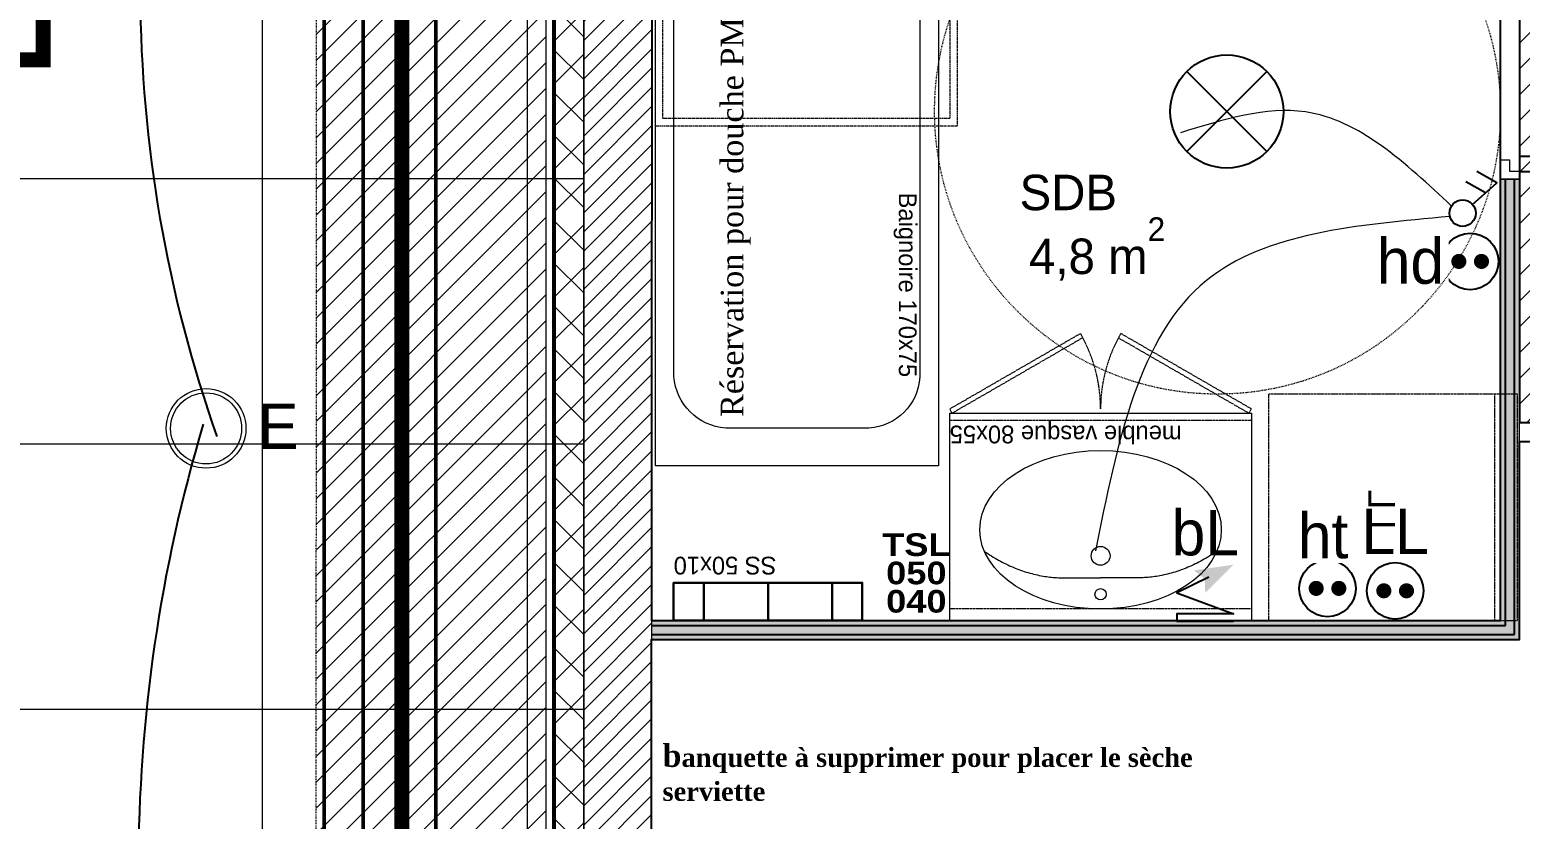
# Model space of a CAD drawing. Header units: centimetres. Extents: x 1724 to 19617, y -6503 to 8072.
# Drawn here: x 5038.3 to 5433.3, y 3768.8 to 3978 of the extents above; entities that cross this region are included whole.
import ezdxf

# ---------------------------------------------------------------- set-up
doc = ezdxf.new("R2010")
doc.units = ezdxf.units.CM
for name, pattern in [('prlm_ef', [0.165, 0.1, -0.065]), ('prlm_gaz', [36, 24, -3, 0, -3, 0, -3, 0, -3]), ('Style de ligne -11', [0.347222, 0.20828, -0.138942]), ('Style de ligne -13', [0.147638, 0.098425, -0.049213]), ('Style de ligne -18', [0.164042, 0.054681, -0.109361]), ('Style de ligne -19', [0.166667, 0.055556, -0.111111]), ('Style de ligne -5', [0.20828, 0.069425, -0.138855]), ('VW-01', [0.41656, 0.20828, -0.20828])]:
    doc.linetypes.add(name, pattern=pattern)
for name, color, linetype in [('B aménagement intérieur', 252, 'Continuous'), ('B BATI-équipement-sanitaires', 252, 'Continuous'), ('B faience', 252, 'Style de ligne -11'), ('B Faux plafonds', 252, 'Continuous'), ('B Général', 252, 'Continuous'), ('C ANNOTATIONS-PMR', 252, 'Style de ligne -5'), ('C ANNOTATIONS-prestations', 252, 'Continuous'), ('C ANNOTATIONS-texte', 252, 'Continuous'), ('C ANNOTATIONS-texte surfaces', 252, 'Continuous'), ('D SURFACES-shab', 252, 'Continuous'), ('F REMPLISSAGE-vert clair', 252, 'Continuous'), ('F REMPLISSAGE-vert foncé', 252, 'Continuous'), ('prlm-CHAUFF-CONV', 20, 'Continuous'), ('prlm-EAU-EF', 161, 'Continuous'), ('prlm-ELEC-CFO', 1, 'Continuous'), ('prlm-GAZ', 2, 'Continuous'), ('prlm-MOD', 64, 'Continuous'), ('prlm-MOD-PB', 123, 'Continuous')]:
    doc.layers.add(name, color=color, linetype=linetype)
for name, color, linetype, lineweight in [('B Faux plafonds-1', 7, 'Continuous', 5), ('B GÈnÈral', 7, 'Continuous', 5), ('C ANNOTATIONS-prestations-1', 7, 'Continuous', 5), ('F REMPLISSAGE-vert clair-1', 7, 'Continuous', 5), ('F REMPLISSAGE-vert foncÈ', 7, 'Continuous', 5)]:
    doc.layers.add(name, color=color, linetype=linetype, lineweight=lineweight)
doc.styles.add('Eurostile', font='Eurosti.TTF')
doc.styles.add('Eurostile (italic)', font='Eurostib.TTF')
doc.styles.add('prlm-chauff-rad', font='ariblk.ttf', dxfattribs={"height": 12})
doc.styles.add('prlm-elec-cfo', font='comic.ttf', dxfattribs={"height": 12})
doc.styles.add('prlm-vmc', font='pala.ttf', dxfattribs={"height": 14})
doc.styles.get("Standard").update_dxf_attribs({"font": 'isocp.shx', "height": 15})

# ---------------------------------------------------------------- blocks, each defined once
blk = doc.blocks.new('xi.BL')
at = {"color": 0, "lineweight": 5}
blk.add_wipeout([(-7.5, -7.5), (7.5, -7.5), (7.5, 7.5), (-7.5, 7.5)], dxfattribs=at).dxf.layer = 'prlm-ELEC-CFO'
at = {"layer": 'prlm-ELEC-CFO', "lineweight": 5}
blk.add_hatch(color=0, dxfattribs=at).paths.add_polyline_path([(-3, 6), (-0.1, 3.7), (0, 0), (7.5, 7.5)])
at = {"layer": 'prlm-ELEC-CFO', "color": 0}
blk.add_lwpolyline([(0.95, 4.23), (-7.5, 0), (7.5, -5.5), (-7.5, -5.5), (-7.5, -7.5), (7.5, -7.5)], dxfattribs=at)
blk = doc.blocks.new('xi.PTCE')
at = {"layer": 'prlm-ELEC-CFO', "color": 0}
for points in [[(-10.61, 10.61), (10.61, -10.61)], [(10.61, 10.61), (-10.61, -10.61)]]:
    blk.add_lwpolyline(points, dxfattribs=at)
at = {"layer": 'prlm-ELEC-CFO', "color": 0, "linetype": 'ByBlock'}
blk.add_circle((0, 0), 15, dxfattribs=at)
blk = doc.blocks.new('xi.DA')
at = {"layer": 'prlm-ELEC-CFO', "color": 0}
for points in [[(4.05, 1.39), (-1.17, 4.34)], [(0.61, -1.67), (7.04, 4.05), (1.81, 7.01)]]:
    blk.add_lwpolyline(points, dxfattribs=at)
blk.add_circle((-2, -4), 3.5, dxfattribs=at)
blk = doc.blocks.new('xi.PCHD')
at = {"color": 0, "lineweight": 5}
blk.add_wipeout([(-7.5, -7.5), (7.5, -7.5), (7.5, 7.5), (-7.5, 7.5)], dxfattribs=at).dxf.layer = 'prlm-ELEC-CFO'
at = {"layer": 'prlm-ELEC-CFO', "color": 0, "linetype": 'ByBlock', "lineweight": 5, "const_width": 2}
for points in [[(-4, 0, 1), (-2, 0, 1)], [(2, 0, 1), (4, 0, 1)]]:
    blk.add_lwpolyline(points, format="xyb", close=True, dxfattribs=at)
at = {"layer": 'prlm-ELEC-CFO', "color": 0, "linetype": 'ByBlock', "lineweight": -2}
blk.add_circle((0, 0), 7.5, dxfattribs=at)
blk = doc.blocks.new('xi.PCHT')
at = {"color": 0, "lineweight": 5}
blk.add_wipeout([(-7.5, -7.5), (7.5, -7.5), (7.5, 7.5), (-7.5, 7.5)], dxfattribs=at).dxf.layer = 'prlm-ELEC-CFO'
at = {"layer": 'prlm-ELEC-CFO', "color": 0, "linetype": 'ByBlock', "lineweight": 5, "const_width": 2}
for points in [[(-4, 0, 1), (-2, 0, 1)], [(2, 0, 1), (4, 0, 1)]]:
    blk.add_lwpolyline(points, format="xyb", close=True, dxfattribs=at)
at = {"layer": 'prlm-ELEC-CFO', "color": 0, "linetype": 'ByBlock', "lineweight": -2}
blk.add_circle((0, 0), 7.5, dxfattribs=at)
blk = doc.blocks.new('xi.LL')
at = {"color": 0, "lineweight": 5}
blk.add_wipeout([(-7.5, -7.5), (7.5, -7.5), (7.5, 7.5), (-7.5, 7.5)], dxfattribs=at).dxf.layer = 'prlm-ELEC-CFO'
at = {"layer": 'prlm-ELEC-CFO', "color": 0, "linetype": 'ByBlock', "lineweight": 5, "const_width": 2}
for points in [[(-4, 0, 1), (-2, 0, 1)], [(2, 0, 1), (4, 0, 1)]]:
    blk.add_lwpolyline(points, format="xyb", close=True, dxfattribs=at)
at = {"layer": 'prlm-ELEC-CFO', "color": 0, "linetype": 'ByBlock', "lineweight": -2}
blk.add_circle((0, 0), 7.5, dxfattribs=at)
blk = doc.blocks.new('xi.lumE')
at = {"layer": 'prlm-ELEC-CFO', "color": 0, "linetype": 'ByBlock', "lineweight": 13}
for radius in [10.55, 9.42]:
    blk.add_circle((0, 0), radius, dxfattribs=at)
blk = doc.blocks.new('Lave Linge')
at = {"layer": 'B Général', "color": 7, "linetype": 'Style de ligne -13', "lineweight": 5, "flags": 128}
blk.add_lwpolyline([(-29.47, 30), (-29.47, 36), (30.53, 36), (30.53, 30)], dxfattribs=at)
blk.add_lwpolyline([(-29.47, 30), (30.53, 30), (30.53, -30), (-29.47, -30)], close=True, dxfattribs=at)
at = {"layer": 'B Général', "color": 7, "insert": (0, 0), "char_height": 7.049, "attachment_point": 5, "line_spacing_factor": 0.895453, "style": 'Eurostile'}
blk.add_mtext('LL', dxfattribs=at)
blk = doc.blocks.new('Rond 150_PMR')
at = {"layer": 'B Général', "color": 154, "linetype": 'VW-01', "lineweight": 5, "true_color": 0x0053a6}
blk.add_circle((0, 0), 75, dxfattribs=at)
at = {"layer": 'B Général', "color": 154, "true_color": 0x0053a6, "insert": (-61.5, 0), "char_height": 7.049, "attachment_point": 5, "rotation": 90, "line_spacing_factor": 0.895453, "style": 'Eurostile (italic)'}
blk.add_mtext('Ø 150 PMR', dxfattribs=at)
blk = doc.blocks.new('PP 80')
at = {"layer": 'B Général', "flags": 128}
blk.add_lwpolyline([(-43, 2.5), (-43, 85.5), (-39, 85.5), (-39, 2.5)], close=True, dxfattribs=at)
at = {"layer": 'B Général', "linetype": 'Style de ligne -18', "lineweight": 5, "flags": 128}
blk.add_lwpolyline([(46, 2.5), (45.27, 13.33), (43.1, 23.98), (39.53, 34.26), (34.61, 44), (28.44, 53.03), (21.1, 61.19), (12.74, 68.35), (3.5, 74.38), (-6.47, 79.18), (-17, 82.67), (-27.91, 84.79), (-39, 85.5)], dxfattribs=at)
at = {"layer": 'B Général', "color": 7, "linetype": 'Continuous', "lineweight": 5, "flags": 128}
for points in [[(-45, 2.5), (-43, 2.5), (-43, 0), (-40, 0), (-40, -2.5), (-45, -2.5)], [(48, 2.5), (46, 2.5), (46, 0), (43, 0), (43, -2.5), (48, -2.5), (48, -2.5), (48, -2.5), (48, 1.79), (48, 1.79)]]:
    blk.add_lwpolyline(points, close=True, dxfattribs=at)
at = {"layer": 'C ANNOTATIONS-prestations', "insert": (-37.49, 32.5), "char_height": 5.8739, "attachment_point": 1, "rotation": 90, "line_spacing_factor": 0.895453, "style": 'Eurostile'}
blk.add_mtext('PP 83 x 204', dxfattribs=at)
blk = doc.blocks.new('Groupe-41-1')
at = {"layer": 'B Général', "color": 7, "linetype": 'Continuous', "lineweight": 5}
for centre, major_axis, ratio in [((0, -24.07), (32, 0), 0.65625), ((0, -6.97), (1.5, 0), 1), ((0, -17.15), (2.5, 0), 1)]:
    blk.add_ellipse(centre, major_axis=major_axis, ratio=ratio, dxfattribs=at)
for points in [[(-30.82, -18.37), (-20.7, -11.37), (-9.74, -11.32), (-4.71, -11.3), (0, -11.3)], [(30.82, -18.37), (20.7, -11.37), (9.74, -11.32), (4.71, -11.3), (0, -11.3)]]:
    blk.add_open_spline(points, degree=2, knots=[0, 0, 0, 1, 1, 2, 2, 2], dxfattribs=at)
blk.add_open_spline([(-30.45, -17.59), (-30.5, -17.61), (-30.55, -17.64)], degree=2, dxfattribs=at)
blk = doc.blocks.new('meuble vasque 80x60')
at = {"layer": 'B BATI-équipement-sanitaires', "color": 7, "linetype": 'Style de ligne -13', "lineweight": 5, "flags": 128}
for points in [[(-40, -3.07), (40, -3.07), (40, -53.07), (-40, -53.07)], [(-40, -56.07), (-5.36, -76.07), (-4.71, -74.94), (-39.35, -54.94)], [(40, -56.07), (5.36, -76.07), (4.71, -74.94), (39.35, -54.94)]]:
    blk.add_lwpolyline(points, close=True, dxfattribs=at)
at = {"layer": 'B BATI-équipement-sanitaires', "color": 7, "linetype": 'Style de ligne -13', "lineweight": 5}
for centre, start, end in [((-40, -56.07), 330, 0), ((40, -56.07), 180, 210)]:
    blk.add_arc(centre, 40, start, end, dxfattribs=at)
at = {"layer": 'B Général', "lineweight": 5, "flags": 128}
blk.add_lwpolyline([(-40, 0), (40, 0), (40, -55), (-40, -55)], close=True, dxfattribs=at)
at = {"layer": 'B Général', "color": 7}
blk.add_blockref('Groupe-41-1', (0, 0), dxfattribs=at)
at = {"layer": 'C ANNOTATIONS-prestations', "insert": (40, -53.07), "char_height": 4.6991, "width": 80, "attachment_point": 9, "line_spacing_factor": 0.895453, "style": 'Eurostile'}
blk.add_mtext('meuble vasque 80x55', dxfattribs=at)
blk = doc.blocks.new('Groupe-42-1')
at = {"layer": 'B Général', "color": 252, "linetype": 'Style de ligne -19', "lineweight": 5, "true_color": 0x989898}
for p, q in [((-29.11, -35.61), (-29.11, -22.61)), ((-22.61, -29.11), (-35.61, -29.11))]:
    blk.add_line(p, q, dxfattribs=at)
at = {"layer": 'B Général', "color": 252, "linetype": 'Style de ligne -19', "lineweight": 5, "true_color": 0x989898, "flags": 128}
for points in [[(-40, -40), (-40, 40), (40, 40), (40, -40)], [(-38, -38), (-38, 38), (38, 38), (38, -38)]]:
    blk.add_lwpolyline(points, close=True, dxfattribs=at)
at = {"layer": 'B Général', "color": 252, "linetype": 'Style de ligne -19', "lineweight": 5, "true_color": 0x989898}
for radius in [4, 3]:
    blk.add_circle((-29.11, -29.11), radius, dxfattribs=at)
blk = doc.blocks.new('Douche pointillée')
at = {"layer": 'B Général', "color": 252, "true_color": 0x989898}
blk.add_blockref('Groupe-42-1', (0, 0), dxfattribs=at)
blk = doc.blocks.new('Baignoire 75_170')
at = {"layer": 'B faience', "lineweight": 18, "flags": 128}
blk.add_lwpolyline([(-85, 38.5), (-85, -37.5), (86, -37.5)], dxfattribs=at)
at = {"layer": 'B Général', "color": 7, "linetype": 'Continuous', "lineweight": 5, "flags": 128}
blk.add_lwpolyline([(-84, -36.5), (-84, 38.5), (86, 38.5), (86, -36.5)], close=True, dxfattribs=at)
blk.add_lwpolyline([(-74, -17.85), (-74, 19.85, -0.379059), (-60.25, 33.6), (62.5, 33.6, -0.377778), (76, 20.1), (76, -17.85, -0.374545), (62.25, -31.6), (-60.5, -31.6, -0.392593), (-74, -18.1)], format="xyb", close=True, dxfattribs=at)
at = {"layer": 'B Général', "color": 7, "linetype": 'Continuous', "lineweight": 5}
blk.add_circle((-61.7, 1), 2.5, dxfattribs=at)
at = {"layer": 'B Général', "color": 8, "true_color": 0x767676}
blk.add_blockref('Douche pointillée', (-44, 3.5), dxfattribs=at)
at = {"layer": 'C ANNOTATIONS-prestations', "insert": (62.5, 26.61), "char_height": 4.6991, "width": 80, "attachment_point": 9, "line_spacing_factor": 0.895453, "style": 'Eurostile'}
blk.add_mtext('Baignoire 170x75', dxfattribs=at)

msp = doc.modelspace()

# ---------------------------------------------------------------- hatches: boundary and pattern name
at = {"layer": 'B Faux plafonds-1', "linetype": 'Continuous', "lineweight": 5, "true_color": 0xaaaaaa}
h = msp.add_hatch(dxfattribs=at)
h.set_pattern_fill('F_P__SOFFITE', color=253, style=0, pattern_type=2)
h.set_pattern_definition([(45, (0.0456, -2.7174), (-3.5277778, 3.3072917), [])])
h.paths.add_polyline_path([(5673.136, 4066.461), (5708.136, 4066.465), (5708.136, 4131.451), (5843.106, 4131.456), (5843.106, 4066.364), (5843.087, 4066.364), (5843.087, 3972.665), (5553.087, 3972.691), (5553.087, 3873.941), (5433.087, 3873.941), (5433.087, 4131.449), (5673.136, 4131.434)])
at = {"layer": 'B GÈnÈral', "linetype": 'Continuous', "lineweight": 5, "true_color": 0x808080}
h = msp.add_hatch(dxfattribs=at)
h.set_pattern_fill('02_ISOLANT', color=8, style=0, pattern_type=2)
h.set_pattern_definition([(45, (0.046, -2.938), (-5.656854, 5.656854), []), (135, (0.046, -2.938), (5.656854, 5.656854), [])])
h.paths.add_polyline_path([(5177.087, 4149.451), (5177.087, 3548.451), (5185.087, 3548.451), (5185.087, 4149.451)])
at = {"layer": 'B GÈnÈral', "linetype": 'Continuous', "lineweight": 5}
h = msp.add_hatch(dxfattribs=at)
h.set_pattern_fill('50_BETON', style=0, pattern_type=2)
h.set_pattern_definition([(45, (0.0456, -2.938), (2.4253472, -2.6458333), [])])
h.paths.add_polyline_path([(5203.087, 3531.451), (5203.087, 4131.451), (5185.087, 4149.451), (5185.087, 3531.451)])

# ---------------------------------------------------------------- linework, layer by layer
at = {"layer": 'B Faux plafonds', "color": 7, "linetype": 'Style de ligne -13', "lineweight": 5, "flags": 128}
msp.add_lwpolyline([(5673.136, 4066.461), (5708.136, 4066.465), (5708.136, 4131.451), (5843.106, 4131.456), (5843.106, 4066.364), (5843.087, 4066.364), (5843.087, 3972.665), (5553.087, 3972.691), (5553.087, 3873.941), (5433.087, 3873.941), (5433.087, 4131.449), (5673.136, 4131.434)], close=True, dxfattribs=at)
at = {"layer": 'B Général', "color": 7, "linetype": 'Continuous', "lineweight": 5}
for p, q in [((5175.087, 3548.451), (5175.087, 4149.451)), ((5177.087, 3548.451), (5177.087, 4149.451)), ((5185.087, 4149.451), (5185.087, 3531.451)), ((5185.087, 3548.451), (5185.087, 4149.451)), ((5203.087, 4131.451), (5203.087, 3531.451)), ((5433.087, 3873.941), (5450.413, 3873.941)), ((5433.087, 3868.941), (5450.413, 3868.941))]:
    msp.add_line(p, q, dxfattribs=at)
at = {"layer": 'B Général', "color": 7, "linetype": 'Continuous', "lineweight": 13}
for p, q in [((5175.087, 3548.451), (5175.087, 4149.451)), ((5185.087, 3548.451), (5185.087, 4149.451)), ((5433.087, 3873.941), (5450.413, 3873.941)), ((5433.087, 3868.941), (5450.413, 3868.941))]:
    msp.add_line(p, q, dxfattribs=at)
at = {"layer": 'B Général', "color": 7, "linetype": 'Continuous', "lineweight": 18}
for p, q in [((5185.087, 4149.451), (5185.087, 3531.451)), ((5203.087, 4131.451), (5203.087, 3531.451))]:
    msp.add_line(p, q, dxfattribs=at)
at = {"layer": 'B Général', "color": 98, "linetype": 'Continuous', "lineweight": 13, "true_color": 0x004400}
for p, q in [((5433.087, 3938.451), (5428.087, 3938.451)), ((5433.087, 3873.941), (5433.087, 3938.451)), ((5433.087, 3816.451), (5433.087, 3868.941)), ((5203.087, 3816.451), (5433.087, 3816.451))]:
    msp.add_line(p, q, dxfattribs=at)
at = {"layer": 'D SURFACES-shab', "flags": 128}
msp.add_lwpolyline([(5838.087, 3972.714), (5838.087, 4131.474), (5708.087, 4131.474), (5708.087, 4066.503), (5672.865, 4066.498), (5672.865, 4131.469), (5433.087, 4131.448), (5433.087, 3873.938), (5553.087, 3873.941), (5553.087, 3972.691)], close=True, dxfattribs=at)
at = {"layer": 'F REMPLISSAGE-vert clair'}
for p, q in [((5431.787, 3817.751), (5431.787, 3938.451)), ((5203.087, 3817.751), (5431.787, 3817.751))]:
    msp.add_line(p, q, dxfattribs=at)
at = {"layer": 'F REMPLISSAGE-vert foncÈ', "color": 54, "linetype": 'Continuous', "true_color": 0x99aa00}
for points in [[(5431.787, 3817.751), (5433.087, 3816.451), (5431.787, 3938.451), (5433.087, 3938.451)], [(5203.087, 3817.751), (5203.087, 3816.451), (5431.787, 3817.751), (5433.087, 3816.451)]]:
    msp.add_solid(points, dxfattribs=at)
at = {"layer": 'F REMPLISSAGE-vert foncé'}
for p, q in [((5431.787, 3817.751), (5431.787, 3938.451)), ((5203.087, 3817.751), (5431.787, 3817.751))]:
    msp.add_line(p, q, dxfattribs=at)
at = {"layer": 'F REMPLISSAGE-vert foncé', "color": 98, "linetype": 'Continuous', "lineweight": 13, "true_color": 0x004400}
for p, q in [((5433.087, 3816.451), (5433.087, 3938.451)), ((5203.087, 3816.451), (5433.087, 3816.451))]:
    msp.add_line(p, q, dxfattribs=at)
at = {"layer": 'prlm-EAU-EF', "linetype": 'prlm_ef', "ltscale": 100, "const_width": 4, "flags": 128}
msp.add_lwpolyline([(3776.921, 3970.028), (5041.771, 3970.028), (5041.771, 4221.958), (5041.771, 4221.958), (5041.771, 4456.268), (5159.907, 4456.268)], dxfattribs=at)
at = {"layer": 'prlm-ELEC-CFO'}
for centre, radius, start, end in [((5427.758, 3989.535), 360.273, 161.35718, 199.34427), ((5478.014, 3755.848), 410.973, 163.37072, 196.62928)]:
    msp.add_arc(centre, radius, start, end, dxfattribs=at)
at = {"layer": 'prlm-ELEC-CFO', "lineweight": 13}
for points in [[(5415.112, 3931.306), (5376.367, 3956.249), (5343.289, 3950.739)], [(5440.49, 3844.55), (5456.453, 3809.439), (5433.732, 3720.873), (5375.798, 3695.509)]]:
    msp.add_spline(points, degree=3, dxfattribs=at)
at = {"layer": 'prlm-GAZ', "linetype": 'prlm_gaz', "ltscale": 0.8, "const_width": 4}
msp.add_lwpolyline([(5150.041, 4649.873), (5136.898, 4649.873), (5136.898, 2660.056), (4048.972, 2660.056)], dxfattribs=at)
at = {"layer": 'prlm-MOD', "const_width": 1}
for points in [[(5152.219, 4691.032), (5116.282, 4691.032), (5116.282, 2681.066), (4091.508, 2681.066), (4088.008, 2639.046), (5177.197, 2634.046), (5177.197, 4175.032), (5152.219, 4175.032), (5152.219, 4691.032)], [(5149.514, 4660.809), (5126.646, 4660.809), (5126.646, 2670.728), (4089.33, 2670.728), (4090.234, 2648.187), (5145.887, 2648.187), (5145.887, 4633.785), (5149.514, 4633.785), (5149.514, 4660.809)]]:
    msp.add_lwpolyline(points, dxfattribs=at)

# ---------------------------------------------------------------- block references
at = {"layer": 'B aménagement intérieur', "color": 7, "xscale": -1, "rotation": 270}
msp.add_blockref('PP 80', (5430.587, 3983.451), dxfattribs=at)
at = {"layer": 'B Général', "color": 7, "rotation": 270}
msp.add_blockref('Baignoire 75_170', (5240.587, 3948.451), dxfattribs=at)
at = {"layer": 'prlm-ELEC-CFO'}
for name, p in [('xi.PTCE', (5355.547, 3956.346)), ('xi.DA', (5420.055, 3933.411)), ('xi.BL', (5349.831, 3828.754))]:
    msp.add_blockref(name, p, dxfattribs=at)
at = {"layer": 'prlm-ELEC-CFO', "rotation": 180}
msp.add_blockref('xi.lumE', (5084.99, 3872.376), dxfattribs=at)

# ---------------------------------------------------------------- texts
at = {"layer": 'C ANNOTATIONS-texte', "insert": (5313.533, 3930.062), "char_height": 9.3982, "attachment_point": 8, "line_spacing_factor": 0.895453, "style": 'Eurostile'}
msp.add_mtext('SDB', dxfattribs=at)
at = {"layer": 'C ANNOTATIONS-texte surfaces', "insert": (5321.163, 3928.313), "char_height": 9.39822, "attachment_point": 2, "line_spacing_factor": 0.895453, "style": 'Eurostile'}
msp.add_mtext('4,8 m{\\H0.6667x;\\S2^ ;}', dxfattribs=at)
at = {"layer": 'prlm-CHAUFF-CONV', "lineweight": 20, "insert": (5273.252, 3834.02), "char_height": 6, "width": 32.8236, "attachment_point": 5, "line_spacing_factor": 0.75, "style": 'prlm-chauff-rad', "bg_fill": 3, "box_fill_scale": 1.1, "bg_fill_color": 256, "bg_fill_transparency": 0}
msp.add_mtext('TSL\\P050\\P040', dxfattribs=at)
at = {"layer": 'prlm-ELEC-CFO', "lineweight": 30, "insert": (5208.922, 3838.436), "char_height": 4.6991, "width": 50, "attachment_point": 9, "rotation": 180, "line_spacing_factor": 0.895453, "style": 'Eurostile'}
msp.add_mtext('SS 50x10', dxfattribs=at)
at = {"layer": 'prlm-MOD', "insert": (5205.964, 3788.668), "char_height": 6, "attachment_point": 1}
msp.add_mtext_dynamic_manual_height_columns('{\\fTimes New Roman|b1|i0|c0|p18;b\\H0.83333x;anquette à supprimer pour placer le sèche serviette}', width=150.41947, gutter_width=75, heights=[0], dxfattribs=at)
at = {"layer": 'prlm-MOD-PB', "insert": (5221.404, 3875.389), "char_height": 6, "width": 140.37813, "attachment_point": 1, "rotation": 90, "style": 'prlm-vmc'}
msp.add_mtext('Réservation pour douche PMR', dxfattribs=at)

# ---------------------------------------------------------------- next in the draw order: hatches: boundary and pattern name
at = {"layer": 'prlm-ELEC-CFO', "lineweight": 30}
h = msp.add_hatch(dxfattribs=at)
h.set_pattern_fill('H_BARDAGE V 150', color=256, angle=180, style=0, pattern_type=2)
h.set_pattern_definition([(270, (5233.922, 3826.451), (-17, 2e-15), [])])
h.paths.add_polyline_path([(5258.922, 3821.451), (5208.922, 3821.451), (5208.922, 3831.451), (5258.922, 3831.451)])

# ---------------------------------------------------------------- next in the draw order: linework, layer by layer
at = {"layer": 'prlm-ELEC-CFO', "lineweight": 30, "flags": 128}
msp.add_lwpolyline([(5258.922, 3821.451), (5208.922, 3821.451), (5208.922, 3831.451), (5258.922, 3831.451)], close=True, dxfattribs=at)

# ---------------------------------------------------------------- next in the draw order: block references
at = {"layer": 'prlm-ELEC-CFO'}
for name, p in [('xi.PCHT', (5382.237, 3829.975)), ('xi.LL', (5400.177, 3829.34))]:
    msp.add_blockref(name, p, dxfattribs=at)

# ---------------------------------------------------------------- next in the draw order: texts
at = {"layer": 'prlm-ELEC-CFO', "lineweight": 20, "char_height": 12, "line_spacing_factor": 0.8, "style": 'prlm-elec-cfo', "bg_fill": 3, "bg_fill_color": 256, "bg_fill_transparency": 0}
for s, insert, attachment_point, box_fill_scale in [('E', (5104.122, 3878.895), 2, 0.95), ('bL', (5349.831, 3844.636), 5, 1.1)]:
    msp.add_mtext(s, dxfattribs=dict(at, insert=insert, attachment_point=attachment_point, box_fill_scale=box_fill_scale))

# ---------------------------------------------------------------- next in the draw order: hatches: boundary and pattern name
at = {"layer": 'B Faux plafonds-1', "linetype": 'Continuous', "lineweight": 5, "true_color": 0xaaaaaa}
h = msp.add_hatch(dxfattribs=at)
h.set_pattern_fill('F_P__SOFFITE', color=253, style=0, pattern_type=2)
h.set_pattern_definition([(45, (0.0456, -2.7174), (-3.5277778, 3.3072917), [])])
h.paths.add_polyline_path([(4677.01, 2608.465), (4677.01, 2645.238), (4743.01, 2645.238), (4743.01, 2608.465), (5178.087, 2608.465), (5178.087, 3314.451), (5175.087, 3314.451), (5175.087, 4149.451), (5150.087, 4149.451), (5150.087, 4665.451), (5114.15, 4665.451), (5114.072, 2690.237), (4062.568, 2690.237), (4062.568, 2608.465)])

# ---------------------------------------------------------------- next in the draw order: linework, layer by layer
at = {"layer": 'B Faux plafonds', "color": 7, "linetype": 'VW-01', "lineweight": 5, "flags": 128}
msp.add_lwpolyline([(4677.01, 2608.465), (4677.01, 2645.238), (4743.01, 2645.238), (4743.01, 2608.465), (5178.087, 2608.465), (5178.087, 3314.451), (5175.087, 3314.451), (5175.087, 4149.451), (5150.087, 4149.451), (5150.087, 4665.451), (5114.15, 4665.451), (5114.072, 2690.237), (4062.568, 2690.237), (4062.568, 2608.465)], close=True, dxfattribs=at)
at = {"layer": 'B GÈnÈral', "color": 9, "linetype": 'Continuous', "true_color": 0xc0dcc0}
msp.add_solid([(5203.087, 3816.451), (5203.087, 3821.451), (5433.087, 3816.451), (5428.087, 3821.451)], dxfattribs=at)
at = {"layer": 'B Général', "color": 98, "linetype": 'Continuous', "lineweight": 13, "true_color": 0x004400}
msp.add_line((5203.087, 3821.451), (5428.087, 3821.451), dxfattribs=at)
at = {"layer": 'C ANNOTATIONS-prestations', "color": 1, "linetype": 'VW-01', "lineweight": 5, "true_color": 0xff0000, "flags": 128}
msp.add_lwpolyline([(5149.56, 4657.871), (5126.691, 4657.871), (5126.691, 2677.134), (4062.568, 2677.134), (4062.568, 2654.594), (5145.933, 2654.594), (5145.933, 4630.847), (5149.56, 4630.847), (5149.56, 4657.871)], dxfattribs=at)
at = {"layer": 'F REMPLISSAGE-vert clair'}
msp.add_line((5203.087, 3820.151), (5429.387, 3820.151), dxfattribs=at)
at = {"layer": 'F REMPLISSAGE-vert clair-1', "color": 9, "linetype": 'Continuous', "true_color": 0xc0dcc0}
msp.add_solid([(5203.087, 3820.151), (5203.087, 3817.751), (5429.387, 3820.151), (5431.787, 3817.751)], dxfattribs=at)
at = {"layer": 'F REMPLISSAGE-vert foncÈ', "color": 54, "linetype": 'Continuous', "true_color": 0x99aa00}
msp.add_solid([(5203.087, 3821.451), (5203.087, 3820.151), (5428.087, 3821.451), (5429.387, 3820.151)], dxfattribs=at)
at = {"layer": 'F REMPLISSAGE-vert foncé', "color": 98, "linetype": 'Continuous', "lineweight": 13, "true_color": 0x004400}
msp.add_line((5203.087, 3821.451), (5428.087, 3821.451), dxfattribs=at)
at = {"layer": 'F REMPLISSAGE-vert foncé'}
msp.add_line((5203.087, 3820.151), (5429.387, 3820.151), dxfattribs=at)
at = {"layer": 'prlm-ELEC-CFO', "lineweight": 13}
msp.add_spline([(5414.669, 3928.522), (5350.157, 3911.581), (5320.728, 3839.889)], degree=3, dxfattribs=at)

# ---------------------------------------------------------------- next in the draw order: block references
at = {"layer": 'B Général', "color": 7, "rotation": 180}
msp.add_blockref('meuble vasque 80x60', (5322.087, 3821.451), dxfattribs=at)

# ---------------------------------------------------------------- next in the draw order: block references
at = {"layer": 'prlm-ELEC-CFO'}
msp.add_blockref('xi.PCHD', (5420.055, 3916.619), dxfattribs=at)

# ---------------------------------------------------------------- next in the draw order: texts
at = {"layer": 'prlm-ELEC-CFO', "lineweight": 20, "insert": (5381.064, 3843.878), "char_height": 12, "attachment_point": 5, "line_spacing_factor": 0.8, "style": 'prlm-elec-cfo', "bg_fill": 3, "box_fill_scale": 1.1, "bg_fill_color": 256, "bg_fill_transparency": 0}
msp.add_mtext('ht', dxfattribs=at)

# ---------------------------------------------------------------- next in the draw order: linework, layer by layer
at = {"layer": 'B GÈnÈral', "color": 9, "linetype": 'Continuous', "true_color": 0xc0dcc0}
msp.add_solid([(5433.087, 3816.451), (5428.087, 3821.451), (5433.087, 3938.451), (5428.087, 3938.451)], dxfattribs=at)
at = {"layer": 'B Général', "color": 98, "linetype": 'Continuous', "lineweight": 13, "true_color": 0x004400}
msp.add_line((5428.087, 3821.451), (5428.087, 3938.451), dxfattribs=at)
at = {"layer": 'F REMPLISSAGE-vert clair'}
msp.add_line((5429.387, 3820.151), (5429.387, 3938.451), dxfattribs=at)
at = {"layer": 'F REMPLISSAGE-vert clair-1', "color": 9, "linetype": 'Continuous', "true_color": 0xc0dcc0}
msp.add_solid([(5429.387, 3820.151), (5431.787, 3817.751), (5429.387, 3938.451), (5431.787, 3938.451)], dxfattribs=at)
at = {"layer": 'F REMPLISSAGE-vert foncÈ', "color": 54, "linetype": 'Continuous', "true_color": 0x99aa00}
msp.add_solid([(5428.087, 3821.451), (5429.387, 3820.151), (5428.087, 3938.451), (5429.387, 3938.451)], dxfattribs=at)
at = {"layer": 'F REMPLISSAGE-vert foncé', "color": 98, "linetype": 'Continuous', "lineweight": 13, "true_color": 0x004400}
msp.add_line((5428.087, 3821.451), (5428.087, 3938.451), dxfattribs=at)
at = {"layer": 'F REMPLISSAGE-vert foncé'}
msp.add_line((5429.387, 3820.151), (5429.387, 3938.451), dxfattribs=at)

# ---------------------------------------------------------------- next in the draw order: texts
at = {"layer": 'prlm-ELEC-CFO', "lineweight": 20, "char_height": 12, "attachment_point": 5, "line_spacing_factor": 0.8, "style": 'prlm-elec-cfo', "bg_fill": 3, "box_fill_scale": 1.1, "bg_fill_color": 256, "bg_fill_transparency": 0}
for s, insert in [('hd', (5404.223, 3916.619)), ('LL', (5400.177, 3845.086))]:
    msp.add_mtext(s, dxfattribs=dict(at, insert=insert))

# ---------------------------------------------------------------- next in the draw order: hatches: boundary and pattern name
at = {"layer": 'C ANNOTATIONS-prestations-1', "linetype": 'Continuous', "lineweight": 9, "true_color": 0x989898}
h = msp.add_hatch(dxfattribs=at)
h.set_pattern_fill('DALETTES TERRASSE 50X50', color=252, scale=1.406016, style=0, pattern_type=2)
h.set_pattern_definition([(0, (4678.046, 4149.45), (4e-15, -70.3008), []), (270, (4678.046, 4149.45), (70.3008, 0), [])])
h.paths.add_polyline_path([(5175.064, 2609.351), (5175.076, 3514.451), (5185.098, 3514.451), (5185.087, 4149.451), (7612.53, 4149.451), (7612.53, 4279.451), (5150.087, 4279.451), (5150.087, 4684.951), (5020.01, 4685.039), (5020.01, 4327.451), (4835.01, 4327.451), (4835.01, 4214.95), (4875.884, 4156.927), (4911.686, 4097.061), (4942.417, 4035.352), (4968.077, 3971.801), (4988.667, 3906.408), (5004.185, 3839.172), (5014.632, 3770.094), (5020.008, 3699.174), (5020.008, 3425.401), (4986.156, 3334.878), (4944.546, 3240.451), (4343.119, 3240.451), (4343.119, 3192.545), (4272.488, 3192.545), (4272.488, 3240.451), (3830.996, 3240.451), (3830.995, 2607.579), (4677.01, 2608.695), (4677.01, 2660.465), (4743.01, 2660.465), (4743.01, 2608.782)])

# ---------------------------------------------------------------- next in the draw order: linework, layer by layer
at = {"layer": 'D SURFACES-shab', "flags": 128}
for points in [[(5428.1, 3821.451), (5428.1, 4033.451), (5203.1, 4033.451), (5203.083, 3821.451)], [(5553.087, 3548.451), (5203.087, 3548.451), (5203.087, 3816.451), (5433.087, 3816.451), (5433.087, 3868.941), (5553.087, 3868.941)]]:
    msp.add_lwpolyline(points, close=True, dxfattribs=at)

# ---------------------------------------------------------------- next in the draw order: block references
at = {"layer": 'B Général', "color": 7, "xscale": -1, "rotation": 270}
msp.add_blockref('Lave Linge', (5396.587, 3850.918), dxfattribs=at)
at = {"layer": 'C ANNOTATIONS-PMR', "color": 7, "rotation": 270}
msp.add_blockref('Rond 150_PMR', (5353.087, 3956.451), dxfattribs=at)

doc.saveas('drawing.dxf')
